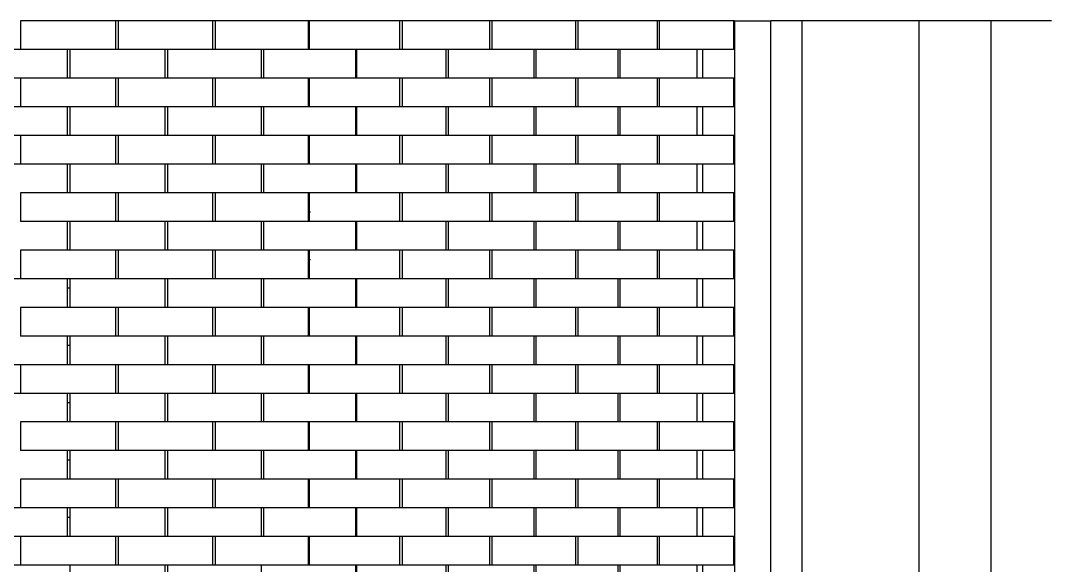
# Model space of a CAD drawing. Header units: millimetres. Extents: x 507.9 to 541, y 40.2 to 69.3.
# Drawn here: x 536.699 to 538.859, y 64.349 to 65.489 of the extents above; entities that cross this region are included whole.
import ezdxf

# ---------------------------------------------------------------- set-up
doc = ezdxf.new("R2010")
doc.units = ezdxf.units.MM
doc.layers.add('Make2D$Visible$Curves', color=7, linetype='Continuous', true_color=0x000000)

msp = doc.modelspace()

# ---------------------------------------------------------------- linework, layer by layer
at = {"layer": 'Make2D$Visible$Curves', "color": 18, "lineweight": -3, "true_color": 0x000000}
for points in [[(536.6988, 65.489), (536.6988, 65.459), (536.6988, 65.429)], [(536.89863, 65.489), (536.79871, 65.489), (536.6988, 65.489)], [(536.89863, 65.429), (536.89863, 65.459), (536.89863, 65.489)], [(536.90348, 65.489), (536.90348, 65.459), (536.90348, 65.429)], [(537.10178, 65.489), (537.00281, 65.489), (536.90383, 65.489)], [(537.10178, 65.429), (537.10178, 65.459), (537.10178, 65.489)], [(537.10651, 65.489), (537.10651, 65.459), (537.10651, 65.429)], [(537.30171, 65.489), (537.20411, 65.489), (537.10651, 65.489)], [(537.30171, 65.429), (537.30171, 65.459), (537.30171, 65.489)], [(537.30355, 65.489), (537.30355, 65.459), (537.30355, 65.429)], [(537.49371, 65.489), (537.39863, 65.489), (537.30355, 65.489)], [(537.49371, 65.429), (537.49371, 65.459), (537.49371, 65.489)], [(537.49805, 65.489), (537.49805, 65.459), (537.49805, 65.429)], [(537.68195, 65.489), (537.59, 65.489), (537.49805, 65.489)], [(537.68195, 65.429), (537.68195, 65.459), (537.68195, 65.489)], [(537.68604, 65.489), (537.68604, 65.459), (537.68604, 65.429)], [(537.86221, 65.489), (537.77412, 65.489), (537.68604, 65.489)], [(537.86221, 65.429), (537.86221, 65.459), (537.86221, 65.489)], [(537.86603, 65.489), (537.86603, 65.45906), (537.86603, 65.42912)], [(538.03307, 65.489), (537.94955, 65.489), (537.86603, 65.489)], [(538.03307, 65.429), (538.03307, 65.459), (538.03307, 65.489)], [(538.03659, 65.489), (538.03659, 65.459), (538.03659, 65.429)], [(538.19318, 65.489), (538.11488, 65.489), (538.03659, 65.489)], [(538.19475, 65.489), (538.19396, 65.489), (538.19318, 65.489)], [(538.19318, 65.429), (538.19318, 65.459), (538.19318, 65.489)], [(538.19517, 63.25526), (538.19517, 64.37213), (538.19517, 65.489)], [(538.19517, 65.489), (538.23292, 65.489), (538.27067, 65.489)], [(538.27067, 63.25526), (538.27067, 64.37213), (538.27067, 65.489)], [(538.33624, 63.25526), (538.33624, 64.37213), (538.33624, 65.489)], [(538.58163, 63.2556), (538.58163, 64.37242), (538.58163, 65.48923)], [(538.73163, 65.48898), (538.73163, 64.37212), (538.73163, 63.25526)], [(536.69909, 65.429), (536.64821, 65.429), (536.59733, 65.429)], [(536.89863, 65.429), (536.79886, 65.429), (536.69909, 65.429)], [(536.79733, 65.369), (536.79733, 65.399), (536.79733, 65.429)], [(536.80223, 65.429), (536.80223, 65.399), (536.80223, 65.369)], [(536.9036, 65.429), (536.90111, 65.429), (536.89863, 65.429)], [(537.10178, 65.429), (537.00263, 65.429), (536.90348, 65.429)], [(537.00152, 65.369), (537.00152, 65.399), (537.00152, 65.429)], [(537.00631, 65.429), (537.00631, 65.399), (537.00631, 65.369)], [(537.11497, 65.429), (537.10838, 65.429), (537.10178, 65.429)], [(537.30171, 65.429), (537.20834, 65.429), (537.11497, 65.429)], [(537.20329, 65.36934), (537.20329, 65.39917), (537.20329, 65.429)], [(537.20794, 65.429), (537.20794, 65.399), (537.20794, 65.369)], [(537.30337, 65.429), (537.30254, 65.429), (537.30171, 65.429)], [(537.32348, 65.429), (537.31343, 65.429), (537.30337, 65.429)], [(537.40324, 65.429), (537.35339, 65.429), (537.30355, 65.429)], [(537.40106, 65.369), (537.40106, 65.399), (537.40106, 65.429)], [(537.4029, 65.429), (537.4029, 65.399), (537.4029, 65.369)], [(537.49749, 65.429), (537.45037, 65.429), (537.40324, 65.429)], [(537.62563, 65.429), (537.56184, 65.429), (537.49805, 65.429)], [(537.59019, 65.369), (537.59019, 65.399), (537.59019, 65.429)], [(537.59441, 65.429), (537.59441, 65.399), (537.59441, 65.369)], [(537.68601, 65.429), (537.65582, 65.429), (537.62563, 65.429)], [(537.81799, 65.429), (537.75201, 65.429), (537.68604, 65.429)], [(537.7747, 65.369), (537.7747, 65.399), (537.7747, 65.429)], [(537.77867, 65.429), (537.77867, 65.399), (537.77867, 65.369)], [(537.86596, 65.429), (537.84198, 65.429), (537.81799, 65.429)], [(538.03307, 65.429), (537.94955, 65.429), (537.86603, 65.429)], [(537.95054, 65.369), (537.95054, 65.399), (537.95054, 65.429)], [(537.95421, 65.429), (537.95421, 65.399), (537.95421, 65.369)], [(538.03642, 65.429), (538.03475, 65.429), (538.03307, 65.429)], [(538.19318, 65.429), (538.11488, 65.429), (538.03659, 65.429)], [(538.1163, 65.369), (538.1163, 65.399), (538.1163, 65.429)], [(538.12742, 65.429), (538.12742, 65.399), (538.12742, 65.369)], [(538.19537, 65.429), (538.19428, 65.429), (538.19318, 65.429)], [(536.71313, 65.369), (536.65523, 65.369), (536.59733, 65.369)], [(536.6988, 65.369), (536.6988, 65.339), (536.6988, 65.309)], [(536.89863, 65.369), (536.80595, 65.369), (536.71327, 65.369)], [(536.89863, 65.309), (536.89863, 65.339), (536.89863, 65.369)], [(536.90379, 65.369), (536.90121, 65.369), (536.89863, 65.369)], [(536.90348, 65.369), (536.90348, 65.339), (536.90348, 65.309)], [(537.10178, 65.369), (537.00279, 65.369), (536.90379, 65.369)], [(537.107, 65.369), (537.10439, 65.369), (537.10178, 65.369)], [(537.10178, 65.309), (537.10178, 65.339), (537.10178, 65.369)], [(537.10651, 65.369), (537.10651, 65.339), (537.10651, 65.309)], [(537.30171, 65.369), (537.20436, 65.369), (537.107, 65.369)], [(537.30171, 65.309), (537.30171, 65.339), (537.30171, 65.369)], [(537.30304, 65.369), (537.30237, 65.369), (537.30171, 65.369)], [(537.40319, 65.369), (537.35337, 65.369), (537.30355, 65.369)], [(537.30355, 65.369), (537.30355, 65.339), (537.30355, 65.309)], [(537.49791, 65.369), (537.45055, 65.369), (537.40319, 65.369)], [(537.49371, 65.309), (537.49371, 65.339), (537.49371, 65.369)], [(537.49805, 65.369), (537.49805, 65.339), (537.49805, 65.309)], [(537.62528, 65.369), (537.56187, 65.369), (537.49847, 65.369)], [(537.68604, 65.369), (537.65566, 65.369), (537.62528, 65.369)], [(537.68195, 65.309), (537.68195, 65.339), (537.68195, 65.369)], [(537.86221, 65.369), (537.77412, 65.369), (537.68604, 65.369)], [(537.68604, 65.369), (537.68604, 65.339), (537.68604, 65.309)], [(537.86581, 65.369), (537.86401, 65.369), (537.86221, 65.369)], [(537.86221, 65.309), (537.86221, 65.339), (537.86221, 65.369)], [(538.03307, 65.369), (537.94955, 65.369), (537.86603, 65.369)], [(537.86603, 65.369), (537.86603, 65.339), (537.86603, 65.309)], [(538.03307, 65.309), (538.03307, 65.339), (538.03307, 65.369)], [(538.03651, 65.369), (538.03479, 65.369), (538.03307, 65.369)], [(538.03659, 65.369), (538.03659, 65.339), (538.03659, 65.309)], [(538.19318, 65.369), (538.11488, 65.369), (538.03659, 65.369)], [(538.19534, 65.369), (538.19426, 65.369), (538.19318, 65.369)], [(538.19318, 65.309), (538.19318, 65.339), (538.19318, 65.369)], [(536.7134, 65.309), (536.65537, 65.309), (536.59733, 65.309)], [(536.89863, 65.309), (536.80577, 65.309), (536.71291, 65.309)], [(536.79733, 65.249), (536.79733, 65.27882), (536.79733, 65.30864)], [(536.80223, 65.309), (536.80223, 65.279), (536.80223, 65.249)], [(536.90312, 65.309), (536.90087, 65.309), (536.89863, 65.309)], [(537.10178, 65.309), (537.00263, 65.309), (536.90348, 65.309)], [(537.00152, 65.249), (537.00152, 65.279), (537.00152, 65.309)], [(537.00631, 65.309), (537.00631, 65.279), (537.00631, 65.249)], [(537.10601, 65.309), (537.1039, 65.309), (537.10178, 65.309)], [(537.30171, 65.309), (537.20411, 65.309), (537.10651, 65.309)], [(537.20329, 65.249), (537.20329, 65.279), (537.20329, 65.309)], [(537.20794, 65.309), (537.20794, 65.279), (537.20794, 65.249)], [(537.30354, 65.309), (537.30263, 65.309), (537.30171, 65.309)], [(537.40324, 65.309), (537.35339, 65.309), (537.30355, 65.309)], [(537.40106, 65.249), (537.40106, 65.27889), (537.40106, 65.30877)], [(537.4029, 65.309), (537.4029, 65.279), (537.4029, 65.249)], [(537.49777, 65.309), (537.45051, 65.309), (537.40324, 65.309)], [(537.62557, 65.309), (537.56181, 65.309), (537.49805, 65.309)], [(537.59019, 65.249), (537.59019, 65.279), (537.59019, 65.309)], [(537.59441, 65.309), (537.59441, 65.279), (537.59441, 65.249)], [(537.6865, 65.309), (537.65604, 65.309), (537.62557, 65.309)], [(537.86221, 65.309), (537.77412, 65.309), (537.68604, 65.309)], [(537.7747, 65.249), (537.7747, 65.279), (537.7747, 65.309)], [(537.77867, 65.309), (537.77867, 65.279), (537.77867, 65.249)], [(537.86616, 65.309), (537.86418, 65.309), (537.86221, 65.309)], [(538.03307, 65.309), (537.94961, 65.309), (537.86616, 65.309)], [(537.95054, 65.249), (537.95054, 65.279), (537.95054, 65.309)], [(537.95421, 65.309), (537.95421, 65.279), (537.95421, 65.249)], [(538.03691, 65.309), (538.03499, 65.309), (538.03307, 65.309)], [(538.19318, 65.309), (538.11488, 65.309), (538.03659, 65.309)], [(538.1163, 65.249), (538.1163, 65.279), (538.1163, 65.309)], [(538.12742, 65.309), (538.12742, 65.279), (538.12742, 65.249)], [(538.19515, 65.309), (538.19416, 65.309), (538.19318, 65.309)], [(536.69907, 65.249), (536.6482, 65.249), (536.59733, 65.249)], [(536.89863, 65.249), (536.79871, 65.249), (536.6988, 65.249)], [(536.6988, 65.249), (536.6988, 65.219), (536.6988, 65.189)], [(536.89863, 65.189), (536.89863, 65.219), (536.89863, 65.249)], [(536.90344, 65.249), (536.90104, 65.249), (536.89863, 65.249)], [(536.90348, 65.249), (536.90348, 65.219), (536.90348, 65.189)], [(537.10178, 65.249), (537.00263, 65.249), (536.90348, 65.249)], [(537.10698, 65.249), (537.10438, 65.249), (537.10178, 65.249)], [(537.10178, 65.189), (537.10178, 65.219), (537.10178, 65.249)], [(537.10651, 65.249), (537.10651, 65.219), (537.10651, 65.189)], [(537.30171, 65.249), (537.20434, 65.249), (537.10698, 65.249)], [(537.30171, 65.189), (537.30171, 65.219), (537.30171, 65.249)], [(537.30357, 65.249), (537.30264, 65.249), (537.30171, 65.249)], [(537.40284, 65.249), (537.35319, 65.249), (537.30355, 65.249)], [(537.30355, 65.249), (537.30355, 65.219), (537.30355, 65.189)], [(537.49802, 65.249), (537.45046, 65.249), (537.4029, 65.249)], [(537.49371, 65.189), (537.49371, 65.219), (537.49371, 65.249)], [(537.49805, 65.249), (537.49805, 65.219), (537.49805, 65.189)], [(537.62528, 65.249), (537.56166, 65.249), (537.49805, 65.249)], [(537.68629, 65.249), (537.65578, 65.249), (537.62528, 65.249)], [(537.68195, 65.189), (537.68195, 65.219), (537.68195, 65.249)], [(537.68604, 65.249), (537.68604, 65.219), (537.68604, 65.189)], [(537.86221, 65.249), (537.77425, 65.249), (537.68629, 65.249)], [(537.86221, 65.189), (537.86221, 65.219), (537.86221, 65.249)], [(537.86569, 65.249), (537.86395, 65.249), (537.86221, 65.249)], [(537.86603, 65.249), (537.86603, 65.219), (537.86603, 65.189)], [(538.00195, 65.249), (537.9341, 65.249), (537.86625, 65.249)], [(538.03652, 65.249), (538.01923, 65.249), (538.00195, 65.249)], [(538.03307, 65.189), (538.03307, 65.219), (538.03307, 65.249)], [(538.03659, 65.249), (538.03659, 65.219), (538.03659, 65.189)], [(538.19318, 65.249), (538.11488, 65.249), (538.03659, 65.249)], [(538.19517, 65.249), (538.19417, 65.249), (538.19318, 65.249)], [(538.19318, 65.189), (538.19318, 65.219), (538.19318, 65.249)], [(536.69907, 65.189), (536.6482, 65.189), (536.59733, 65.189)], [(536.89863, 65.189), (536.79885, 65.189), (536.69907, 65.189)], [(536.79733, 65.129), (536.79733, 65.15871), (536.79733, 65.18842)], [(536.80223, 65.18885), (536.80223, 65.15892), (536.80223, 65.129)], [(536.90297, 65.189), (536.9008, 65.189), (536.89863, 65.189)], [(537.10178, 65.189), (537.00263, 65.189), (536.90348, 65.189)], [(537.00152, 65.129), (537.00152, 65.159), (537.00152, 65.189)], [(537.00631, 65.189), (537.00631, 65.159), (537.00631, 65.129)], [(537.10639, 65.189), (537.10409, 65.189), (537.10178, 65.189)], [(537.30171, 65.189), (537.20411, 65.189), (537.10651, 65.189)], [(537.20329, 65.129), (537.20329, 65.159), (537.20329, 65.189)], [(537.20794, 65.18872), (537.20794, 65.15886), (537.20794, 65.129)], [(537.30352, 65.189), (537.30262, 65.189), (537.30171, 65.189)], [(537.40284, 65.189), (537.35319, 65.189), (537.30355, 65.189)], [(537.40106, 65.129), (537.40106, 65.159), (537.40106, 65.189)], [(537.49823, 65.189), (537.45057, 65.189), (537.4029, 65.189)], [(537.4029, 65.189), (537.4029, 65.159), (537.4029, 65.129)], [(537.59478, 65.189), (537.54641, 65.189), (537.49805, 65.189)], [(537.59019, 65.129), (537.59019, 65.159), (537.59019, 65.189)], [(537.59441, 65.18871), (537.59441, 65.15903), (537.59441, 65.12935)], [(537.68615, 65.189), (537.64059, 65.189), (537.59503, 65.189)], [(537.86221, 65.189), (537.77412, 65.189), (537.68604, 65.189)], [(537.7747, 65.129), (537.7747, 65.159), (537.7747, 65.189)], [(537.77867, 65.189), (537.77867, 65.159), (537.77867, 65.129)], [(537.86605, 65.189), (537.86413, 65.189), (537.86221, 65.189)], [(538.03307, 65.189), (537.94955, 65.189), (537.86603, 65.189)], [(537.95054, 65.129), (537.95054, 65.15872), (537.95054, 65.18844)], [(537.95421, 65.189), (537.95421, 65.159), (537.95421, 65.129)], [(538.03652, 65.189), (538.0348, 65.189), (538.03307, 65.189)], [(538.19318, 65.189), (538.11488, 65.189), (538.03659, 65.189)], [(538.1163, 65.129), (538.1163, 65.159), (538.1163, 65.189)], [(538.12742, 65.189), (538.12742, 65.159), (538.12742, 65.129)], [(538.19518, 65.189), (538.19418, 65.189), (538.19318, 65.189)], [(536.89863, 65.129), (536.79871, 65.129), (536.6988, 65.129)], [(536.6988, 65.129), (536.6988, 65.099), (536.6988, 65.069)], [(536.90347, 65.129), (536.90105, 65.129), (536.89863, 65.129)], [(536.89863, 65.069), (536.89863, 65.099), (536.89863, 65.129)], [(536.90348, 65.129), (536.90348, 65.099), (536.90348, 65.069)], [(537.10178, 65.129), (537.00263, 65.129), (536.90348, 65.129)], [(537.10178, 65.069), (537.10178, 65.099), (537.10178, 65.129)], [(537.10638, 65.129), (537.10408, 65.129), (537.10178, 65.129)], [(537.10696, 65.129), (537.10667, 65.129), (537.10638, 65.129)], [(537.10651, 65.129), (537.10651, 65.099), (537.10651, 65.069)], [(537.30171, 65.129), (537.20411, 65.129), (537.10651, 65.129)], [(537.30171, 65.069), (537.30171, 65.099), (537.30171, 65.129)], [(537.30299, 65.129), (537.30235, 65.129), (537.30171, 65.129)], [(537.30355, 65.129), (537.30355, 65.099), (537.30355, 65.069)], [(537.40311, 65.129), (537.35333, 65.129), (537.30355, 65.129)], [(537.49776, 65.129), (537.45033, 65.129), (537.4029, 65.129)], [(537.49371, 65.069), (537.49371, 65.099), (537.49371, 65.129)], [(537.59448, 65.129), (537.54626, 65.129), (537.49805, 65.129)], [(537.49805, 65.129), (537.49805, 65.099), (537.49805, 65.069)], [(537.68639, 65.129), (537.6404, 65.129), (537.59441, 65.129)], [(537.68195, 65.069), (537.68195, 65.099), (537.68195, 65.129)], [(537.86221, 65.129), (537.77412, 65.129), (537.68604, 65.129)], [(537.68604, 65.129), (537.68604, 65.099), (537.68604, 65.069)], [(537.86605, 65.129), (537.86413, 65.129), (537.86221, 65.129)], [(537.86221, 65.069), (537.86221, 65.099), (537.86221, 65.129)], [(538.03307, 65.129), (537.94955, 65.129), (537.86603, 65.129)], [(537.86603, 65.129), (537.86603, 65.099), (537.86603, 65.069)], [(538.03699, 65.129), (538.03503, 65.129), (538.03307, 65.129)], [(538.03307, 65.069), (538.03307, 65.099), (538.03307, 65.129)], [(538.03659, 65.129), (538.03659, 65.099), (538.03659, 65.069)], [(538.19318, 65.129), (538.11509, 65.129), (538.03699, 65.129)], [(538.19532, 65.129), (538.19425, 65.129), (538.19318, 65.129)], [(538.19318, 65.069), (538.19318, 65.099), (538.19318, 65.129)], [(536.89863, 65.069), (536.79871, 65.069), (536.6988, 65.069)], [(536.79733, 65.009), (536.79733, 65.03877), (536.79733, 65.06853)], [(536.80223, 65.069), (536.80223, 65.039), (536.80223, 65.009)], [(536.90313, 65.069), (536.90088, 65.069), (536.89863, 65.069)], [(537.10178, 65.069), (537.00263, 65.069), (536.90348, 65.069)], [(537.00152, 65.009), (537.00152, 65.039), (537.00152, 65.069)], [(537.00631, 65.069), (537.00631, 65.039), (537.00631, 65.009)], [(537.11481, 65.069), (537.1083, 65.069), (537.10178, 65.069)], [(537.30171, 65.069), (537.20826, 65.069), (537.11481, 65.069)], [(537.20329, 65.009), (537.20329, 65.039), (537.20329, 65.069)], [(537.20794, 65.06836), (537.20794, 65.03868), (537.20794, 65.009)], [(537.30313, 65.069), (537.30242, 65.069), (537.30171, 65.069)], [(537.40319, 65.069), (537.35337, 65.069), (537.30355, 65.069)], [(537.40106, 65.009), (537.40106, 65.039), (537.40106, 65.069)], [(537.4029, 65.069), (537.4029, 65.039), (537.4029, 65.009)], [(537.4979, 65.069), (537.45055, 65.069), (537.40319, 65.069)], [(537.5947, 65.069), (537.54637, 65.069), (537.49805, 65.069)], [(537.59019, 65.009), (537.59019, 65.039), (537.59019, 65.069)], [(537.59441, 65.069), (537.59441, 65.039), (537.59441, 65.009)], [(537.68649, 65.069), (537.64045, 65.069), (537.59441, 65.069)], [(537.86221, 65.069), (537.77412, 65.069), (537.68604, 65.069)], [(537.7747, 65.009), (537.7747, 65.039), (537.7747, 65.069)], [(537.77867, 65.069), (537.77867, 65.039), (537.77867, 65.009)], [(537.86591, 65.069), (537.86406, 65.069), (537.86221, 65.069)], [(538.03307, 65.069), (537.94955, 65.069), (537.86603, 65.069)], [(537.95054, 65.009), (537.95054, 65.039), (537.95054, 65.069)], [(537.95421, 65.069), (537.95421, 65.039), (537.95421, 65.009)], [(538.03677, 65.069), (538.03492, 65.069), (538.03307, 65.069)], [(538.19318, 65.069), (538.11488, 65.069), (538.03659, 65.069)], [(538.1163, 65.009), (538.1163, 65.039), (538.1163, 65.069)], [(538.12742, 65.069), (538.12742, 65.039), (538.12742, 65.009)], [(538.19545, 65.069), (538.19432, 65.069), (538.19318, 65.069)], [(536.89863, 65.009), (536.79871, 65.009), (536.6988, 65.009)], [(536.6988, 65.009), (536.6988, 64.979), (536.6988, 64.949)], [(536.89863, 64.949), (536.89863, 64.979), (536.89863, 65.009)], [(536.90303, 65.009), (536.90083, 65.009), (536.89863, 65.009)], [(537.10178, 65.009), (537.00263, 65.009), (536.90348, 65.009)], [(536.90348, 65.009), (536.90348, 64.979), (536.90348, 64.949)], [(537.10616, 65.009), (537.10397, 65.009), (537.10178, 65.009)], [(537.10178, 64.949), (537.10178, 64.979), (537.10178, 65.009)], [(537.10651, 65.009), (537.10651, 64.979), (537.10651, 64.949)], [(537.30171, 65.009), (537.20421, 65.009), (537.10671, 65.009)], [(537.30171, 64.949), (537.30171, 64.979), (537.30171, 65.009)], [(537.30361, 65.009), (537.30266, 65.009), (537.30171, 65.009)], [(537.30355, 65.009), (537.30355, 64.979), (537.30355, 64.949)], [(537.40298, 65.009), (537.35326, 65.009), (537.30355, 65.009)], [(537.49851, 65.009), (537.45074, 65.009), (537.40298, 65.009)], [(537.49371, 64.949), (537.49371, 64.979), (537.49371, 65.009)], [(537.49805, 65.009), (537.49805, 64.979), (537.49805, 64.949)], [(537.59421, 65.009), (537.54636, 65.009), (537.49851, 65.009)], [(537.68642, 65.009), (537.64041, 65.009), (537.59441, 65.009)], [(537.68195, 64.949), (537.68195, 64.979), (537.68195, 65.009)], [(537.68604, 65.009), (537.68604, 64.979), (537.68604, 64.949)], [(537.81805, 65.009), (537.75223, 65.009), (537.68642, 65.009)], [(537.8663, 65.009), (537.84217, 65.009), (537.81805, 65.009)], [(537.86221, 64.949), (537.86221, 64.979), (537.86221, 65.009)], [(538.03307, 65.009), (537.94955, 65.009), (537.86603, 65.009)], [(537.86603, 65.009), (537.86603, 64.979), (537.86603, 64.949)], [(538.03307, 64.949), (538.03307, 64.979), (538.03307, 65.009)], [(538.03674, 65.009), (538.03491, 65.009), (538.03307, 65.009)], [(538.19318, 65.009), (538.11488, 65.009), (538.03659, 65.009)], [(538.03659, 65.009), (538.03659, 64.979), (538.03659, 64.949)], [(538.19559, 65.009), (538.19438, 65.009), (538.19318, 65.009)], [(538.19318, 64.949), (538.19318, 64.979), (538.19318, 65.009)], [(536.90274, 64.98916), (536.90274, 64.98907), (536.90274, 64.98897)], [(536.69924, 64.949), (536.64828, 64.949), (536.59733, 64.949)], [(536.89863, 64.949), (536.79907, 64.949), (536.6995, 64.949)], [(536.79733, 64.889), (536.79733, 64.919), (536.79733, 64.949)], [(536.80223, 64.949), (536.80223, 64.919), (536.80223, 64.889)], [(536.9032, 64.949), (536.90092, 64.949), (536.89863, 64.949)], [(537.10178, 64.949), (537.00263, 64.949), (536.90348, 64.949)], [(537.00152, 64.889), (537.00152, 64.919), (537.00152, 64.949)], [(537.00631, 64.94882), (537.00631, 64.91891), (537.00631, 64.889)], [(537.10671, 64.949), (537.10425, 64.949), (537.10178, 64.949)], [(537.30171, 64.949), (537.20433, 64.949), (537.10696, 64.949)], [(537.20329, 64.889), (537.20329, 64.919), (537.20329, 64.949)], [(537.20794, 64.949), (537.20794, 64.919), (537.20794, 64.889)], [(537.30305, 64.949), (537.30238, 64.949), (537.30171, 64.949)], [(537.40324, 64.949), (537.35339, 64.949), (537.30355, 64.949)], [(537.40106, 64.889), (537.40106, 64.919), (537.40106, 64.949)], [(537.4029, 64.949), (537.4029, 64.919), (537.4029, 64.889)], [(537.49763, 64.949), (537.45044, 64.949), (537.40324, 64.949)], [(537.59429, 64.949), (537.54617, 64.949), (537.49805, 64.949)], [(537.59019, 64.889), (537.59019, 64.919), (537.59019, 64.949)], [(537.68612, 64.949), (537.64026, 64.949), (537.59441, 64.949)], [(537.59441, 64.949), (537.59441, 64.919), (537.59441, 64.889)], [(537.86221, 64.949), (537.77412, 64.949), (537.68604, 64.949)], [(537.7747, 64.889), (537.7747, 64.919), (537.7747, 64.949)], [(537.77867, 64.949), (537.77867, 64.919), (537.77867, 64.889)], [(537.86604, 64.949), (537.86412, 64.949), (537.86221, 64.949)], [(538.03307, 64.949), (537.94955, 64.949), (537.86603, 64.949)], [(537.95054, 64.889), (537.95054, 64.919), (537.95054, 64.949)], [(537.95421, 64.94882), (537.95421, 64.91891), (537.95421, 64.889)], [(538.03667, 64.949), (538.03487, 64.949), (538.03307, 64.949)], [(538.19318, 64.949), (538.11497, 64.949), (538.03676, 64.949)], [(538.1163, 64.889), (538.1163, 64.919), (538.1163, 64.949)], [(538.12742, 64.949), (538.12742, 64.919), (538.12742, 64.889)], [(538.19517, 64.949), (538.19417, 64.949), (538.19318, 64.949)], [(536.80223, 64.929), (536.79983, 64.929), (536.79743, 64.929)], [(536.6988, 64.889), (536.6988, 64.859), (536.6988, 64.829)], [(536.89863, 64.889), (536.79871, 64.889), (536.6988, 64.889)], [(536.90362, 64.889), (536.90112, 64.889), (536.89863, 64.889)], [(536.89863, 64.829), (536.89863, 64.859), (536.89863, 64.889)], [(536.90348, 64.889), (536.90348, 64.859), (536.90348, 64.829)], [(537.10178, 64.889), (537.00263, 64.889), (536.90348, 64.889)], [(537.10647, 64.889), (537.10413, 64.889), (537.10178, 64.889)], [(537.10178, 64.829), (537.10178, 64.859), (537.10178, 64.889)], [(537.10651, 64.889), (537.10651, 64.859), (537.10651, 64.829)], [(537.30171, 64.889), (537.20411, 64.889), (537.10651, 64.889)], [(537.30332, 64.889), (537.30251, 64.889), (537.30171, 64.889)], [(537.30171, 64.829), (537.30171, 64.859), (537.30171, 64.889)], [(537.40283, 64.889), (537.35319, 64.889), (537.30355, 64.889)], [(537.30355, 64.889), (537.30355, 64.859), (537.30355, 64.829)], [(537.49774, 64.889), (537.45032, 64.889), (537.4029, 64.889)], [(537.49371, 64.829), (537.49371, 64.859), (537.49371, 64.889)], [(537.59442, 64.889), (537.54623, 64.889), (537.49805, 64.889)], [(537.49805, 64.889), (537.49805, 64.859), (537.49805, 64.829)], [(537.68645, 64.889), (537.64043, 64.889), (537.59441, 64.889)], [(537.68195, 64.829), (537.68195, 64.859), (537.68195, 64.889)], [(537.68604, 64.889), (537.68604, 64.859), (537.68604, 64.829)], [(537.86221, 64.889), (537.77433, 64.889), (537.68645, 64.889)], [(537.86629, 64.889), (537.86425, 64.889), (537.86221, 64.889)], [(537.86221, 64.829), (537.86221, 64.859), (537.86221, 64.889)], [(537.86603, 64.889), (537.86603, 64.859), (537.86603, 64.829)], [(538.03307, 64.889), (537.94968, 64.889), (537.86629, 64.889)], [(538.03689, 64.889), (538.03498, 64.889), (538.03307, 64.889)], [(538.03307, 64.829), (538.03307, 64.859), (538.03307, 64.889)], [(538.03659, 64.889), (538.03659, 64.859), (538.03659, 64.829)], [(538.19318, 64.889), (538.11504, 64.889), (538.03689, 64.889)], [(538.19529, 64.889), (538.19424, 64.889), (538.19318, 64.889)], [(538.19318, 64.829), (538.19318, 64.859), (538.19318, 64.889)], [(536.89863, 64.829), (536.79871, 64.829), (536.6988, 64.829)], [(536.79733, 64.769), (536.79733, 64.799), (536.79733, 64.829)], [(536.80223, 64.829), (536.80223, 64.799), (536.80223, 64.769)], [(536.90404, 64.829), (536.90133, 64.829), (536.89863, 64.829)], [(537.10178, 64.829), (537.00291, 64.829), (536.90404, 64.829)], [(537.00152, 64.769), (537.00152, 64.799), (537.00152, 64.829)], [(537.00631, 64.829), (537.00631, 64.799), (537.00631, 64.769)], [(537.1063, 64.829), (537.10404, 64.829), (537.10178, 64.829)], [(537.30171, 64.829), (537.20411, 64.829), (537.10651, 64.829)], [(537.20329, 64.769), (537.20329, 64.799), (537.20329, 64.829)], [(537.20794, 64.82876), (537.20794, 64.79888), (537.20794, 64.769)], [(537.30338, 64.829), (537.30254, 64.829), (537.30171, 64.829)], [(537.40278, 64.829), (537.35317, 64.829), (537.30355, 64.829)], [(537.40106, 64.769), (537.40106, 64.799), (537.40106, 64.829)], [(537.49816, 64.829), (537.45053, 64.829), (537.4029, 64.829)], [(537.4029, 64.829), (537.4029, 64.799), (537.4029, 64.769)], [(537.59496, 64.829), (537.54651, 64.829), (537.49805, 64.829)], [(537.59019, 64.769), (537.59019, 64.79888), (537.59019, 64.82877)], [(537.59441, 64.829), (537.59441, 64.799), (537.59441, 64.769)], [(537.68625, 64.829), (537.64061, 64.829), (537.59496, 64.829)], [(537.86221, 64.829), (537.77423, 64.829), (537.68625, 64.829)], [(537.7747, 64.76947), (537.7747, 64.79924), (537.7747, 64.829)], [(537.77867, 64.829), (537.77867, 64.799), (537.77867, 64.769)], [(537.86627, 64.829), (537.86424, 64.829), (537.86221, 64.829)], [(538.03307, 64.829), (537.94967, 64.829), (537.86627, 64.829)], [(537.95054, 64.769), (537.95054, 64.799), (537.95054, 64.829)], [(537.95421, 64.829), (537.95421, 64.799), (537.95421, 64.769)], [(538.03604, 64.829), (538.03456, 64.829), (538.03307, 64.829)], [(538.19318, 64.829), (538.11488, 64.829), (538.03659, 64.829)], [(538.1163, 64.769), (538.1163, 64.799), (538.1163, 64.829)], [(538.12742, 64.829), (538.12742, 64.799), (538.12742, 64.769)], [(538.19517, 64.829), (538.19417, 64.829), (538.19318, 64.829)], [(536.80245, 64.809), (536.8001, 64.809), (536.79775, 64.809)], [(536.69881, 64.769), (536.64807, 64.769), (536.59733, 64.769)], [(536.6988, 64.769), (536.6988, 64.739), (536.6988, 64.709)], [(536.89863, 64.769), (536.79871, 64.769), (536.6988, 64.769)], [(536.89863, 64.709), (536.89863, 64.739), (536.89863, 64.769)], [(536.90357, 64.769), (536.9011, 64.769), (536.89863, 64.769)], [(536.90348, 64.769), (536.90348, 64.739), (536.90348, 64.709)], [(537.10178, 64.769), (537.00263, 64.769), (536.90348, 64.769)], [(537.10653, 64.769), (537.10416, 64.769), (537.10178, 64.769)], [(537.10178, 64.709), (537.10178, 64.739), (537.10178, 64.769)], [(537.30171, 64.769), (537.20411, 64.769), (537.10651, 64.769)], [(537.10651, 64.769), (537.10651, 64.739), (537.10651, 64.709)], [(537.30386, 64.769), (537.30278, 64.769), (537.30171, 64.769)], [(537.30171, 64.709), (537.30171, 64.739), (537.30171, 64.769)], [(537.40337, 64.769), (537.35346, 64.769), (537.30355, 64.769)], [(537.30355, 64.769), (537.30355, 64.739), (537.30355, 64.709)], [(537.4981, 64.769), (537.45073, 64.769), (537.40337, 64.769)], [(537.49371, 64.709), (537.49371, 64.739), (537.49371, 64.769)], [(537.49805, 64.769), (537.49805, 64.739), (537.49805, 64.709)], [(537.59411, 64.769), (537.54608, 64.769), (537.49805, 64.769)], [(537.6859, 64.769), (537.64015, 64.769), (537.59441, 64.769)], [(537.68195, 64.709), (537.68195, 64.739), (537.68195, 64.769)], [(537.68604, 64.769), (537.68604, 64.739), (537.68604, 64.709)], [(537.86221, 64.769), (537.77433, 64.769), (537.68646, 64.769)], [(537.86571, 64.769), (537.86396, 64.769), (537.86221, 64.769)], [(537.86221, 64.709), (537.86221, 64.739), (537.86221, 64.769)], [(537.86603, 64.769), (537.86603, 64.739), (537.86603, 64.709)], [(538.00188, 64.769), (537.93395, 64.769), (537.86603, 64.769)], [(538.03715, 64.769), (538.01951, 64.769), (538.00188, 64.769)], [(538.03307, 64.709), (538.03307, 64.739), (538.03307, 64.769)], [(538.03659, 64.769), (538.03659, 64.739), (538.03659, 64.709)], [(538.19318, 64.769), (538.11516, 64.769), (538.03715, 64.769)], [(538.19556, 64.769), (538.19437, 64.769), (538.19318, 64.769)], [(538.19318, 64.709), (538.19318, 64.739), (538.19318, 64.769)], [(536.69926, 64.709), (536.6483, 64.709), (536.59733, 64.709)], [(536.89863, 64.709), (536.79899, 64.709), (536.69935, 64.709)], [(536.79733, 64.649), (536.79733, 64.679), (536.79733, 64.709)], [(536.80223, 64.709), (536.80223, 64.679), (536.80223, 64.649)], [(536.90323, 64.709), (536.90093, 64.709), (536.89863, 64.709)], [(537.10178, 64.709), (537.00263, 64.709), (536.90348, 64.709)], [(537.00152, 64.649), (537.00152, 64.679), (537.00152, 64.709)], [(537.00631, 64.709), (537.00631, 64.679), (537.00631, 64.649)], [(537.10658, 64.709), (537.10418, 64.709), (537.10178, 64.709)], [(537.30171, 64.709), (537.20411, 64.709), (537.10651, 64.709)], [(537.20329, 64.649), (537.20329, 64.679), (537.20329, 64.709)], [(537.20794, 64.709), (537.20794, 64.679), (537.20794, 64.649)], [(537.303, 64.709), (537.30236, 64.709), (537.30171, 64.709)], [(537.40251, 64.709), (537.35303, 64.709), (537.30355, 64.709)], [(537.40106, 64.649), (537.40106, 64.679), (537.40106, 64.709)], [(537.4029, 64.709), (537.4029, 64.679), (537.4029, 64.649)], [(537.49773, 64.709), (537.45031, 64.709), (537.4029, 64.709)], [(537.62568, 64.709), (537.56186, 64.709), (537.49805, 64.709)], [(537.59019, 64.649), (537.59019, 64.679), (537.59019, 64.709)], [(537.59441, 64.709), (537.59441, 64.679), (537.59441, 64.649)], [(537.6865, 64.709), (537.65609, 64.709), (537.62568, 64.709)], [(537.86221, 64.709), (537.77435, 64.709), (537.6865, 64.709)], [(537.7747, 64.649), (537.7747, 64.679), (537.7747, 64.709)], [(537.77867, 64.709), (537.77867, 64.679), (537.77867, 64.649)], [(537.86629, 64.709), (537.86425, 64.709), (537.86221, 64.709)], [(538.03307, 64.709), (537.94955, 64.709), (537.86603, 64.709)], [(537.95054, 64.649), (537.95054, 64.6788), (537.95054, 64.70859)], [(537.95421, 64.709), (537.95421, 64.679), (537.95421, 64.649)], [(538.0363, 64.709), (538.03468, 64.709), (538.03307, 64.709)], [(538.19318, 64.709), (538.11488, 64.709), (538.03659, 64.709)], [(538.1163, 64.649), (538.1163, 64.679), (538.1163, 64.709)], [(538.12742, 64.709), (538.12742, 64.679), (538.12742, 64.649)], [(538.19517, 64.709), (538.19417, 64.709), (538.19318, 64.709)], [(536.80272, 64.689), (536.80009, 64.689), (536.79746, 64.689)], [(536.89863, 64.649), (536.79871, 64.649), (536.6988, 64.649)], [(536.6988, 64.649), (536.6988, 64.619), (536.6988, 64.589)], [(536.90337, 64.649), (536.901, 64.649), (536.89863, 64.649)], [(536.89863, 64.589), (536.89863, 64.619), (536.89863, 64.649)], [(536.90348, 64.649), (536.90348, 64.619), (536.90348, 64.589)], [(537.10178, 64.649), (537.00263, 64.649), (536.90348, 64.649)], [(537.10647, 64.649), (537.10413, 64.649), (537.10178, 64.649)], [(537.10178, 64.589), (537.10178, 64.619), (537.10178, 64.649)], [(537.10651, 64.649), (537.10651, 64.619), (537.10651, 64.589)], [(537.30171, 64.649), (537.20411, 64.649), (537.10651, 64.649)], [(537.30171, 64.589), (537.30171, 64.619), (537.30171, 64.649)], [(537.30322, 64.649), (537.30247, 64.649), (537.30171, 64.649)], [(537.40267, 64.649), (537.35311, 64.649), (537.30355, 64.649)], [(537.30355, 64.649), (537.30355, 64.619), (537.30355, 64.589)], [(537.49818, 64.649), (537.45054, 64.649), (537.4029, 64.649)], [(537.49371, 64.589), (537.49371, 64.619), (537.49371, 64.649)], [(537.49805, 64.649), (537.49805, 64.619), (537.49805, 64.589)], [(537.59445, 64.649), (537.54632, 64.649), (537.49818, 64.649)], [(537.68561, 64.649), (537.64028, 64.649), (537.59496, 64.649)], [(537.68195, 64.589), (537.68195, 64.619), (537.68195, 64.649)], [(537.86221, 64.649), (537.77412, 64.649), (537.68604, 64.649)], [(537.68604, 64.649), (537.68604, 64.619), (537.68604, 64.589)], [(537.86643, 64.649), (537.86432, 64.649), (537.86221, 64.649)], [(537.86221, 64.589), (537.86221, 64.619), (537.86221, 64.649)], [(537.86603, 64.649), (537.86603, 64.619), (537.86603, 64.589)], [(538.03307, 64.649), (537.94982, 64.649), (537.86656, 64.649)], [(538.03307, 64.589), (538.03307, 64.619), (538.03307, 64.649)], [(538.03685, 64.649), (538.03496, 64.649), (538.03307, 64.649)], [(538.03659, 64.649), (538.03659, 64.619), (538.03659, 64.589)], [(538.19318, 64.649), (538.11501, 64.649), (538.03685, 64.649)], [(538.19531, 64.649), (538.19425, 64.649), (538.19318, 64.649)], [(538.19318, 64.589), (538.19318, 64.619), (538.19318, 64.649)], [(536.8993, 64.629), (536.89902, 64.629), (536.89875, 64.629)], [(536.89863, 64.589), (536.79871, 64.589), (536.6988, 64.589)], [(536.79733, 64.529), (536.79733, 64.55868), (536.79733, 64.58836)], [(536.80223, 64.589), (536.80223, 64.559), (536.80223, 64.529)], [(536.90369, 64.589), (536.90116, 64.589), (536.89863, 64.589)], [(537.10178, 64.589), (537.00274, 64.589), (536.90369, 64.589)], [(537.00152, 64.529), (537.00152, 64.559), (537.00152, 64.589)], [(537.00631, 64.589), (537.00631, 64.559), (537.00631, 64.529)], [(537.10613, 64.589), (537.10396, 64.589), (537.10178, 64.589)], [(537.30171, 64.589), (537.20411, 64.589), (537.10651, 64.589)], [(537.20329, 64.529), (537.20329, 64.55887), (537.20329, 64.58874)], [(537.20794, 64.58865), (537.20794, 64.55883), (537.20794, 64.529)], [(537.30354, 64.589), (537.30263, 64.589), (537.30171, 64.589)], [(537.40324, 64.589), (537.35339, 64.589), (537.30355, 64.589)], [(537.40106, 64.529), (537.40106, 64.559), (537.40106, 64.589)], [(537.4029, 64.58888), (537.4029, 64.55894), (537.4029, 64.529)], [(537.49799, 64.589), (537.45072, 64.589), (537.40345, 64.589)], [(537.5946, 64.589), (537.54633, 64.589), (537.49805, 64.589)], [(537.59019, 64.529), (537.59019, 64.559), (537.59019, 64.589)], [(537.68595, 64.589), (537.64018, 64.589), (537.59441, 64.589)], [(537.59441, 64.589), (537.59441, 64.559), (537.59441, 64.529)], [(537.86221, 64.589), (537.77412, 64.589), (537.68604, 64.589)], [(537.7747, 64.52933), (537.7747, 64.55917), (537.7747, 64.589)], [(537.77867, 64.589), (537.77867, 64.559), (537.77867, 64.529)], [(537.86589, 64.589), (537.86405, 64.589), (537.86221, 64.589)], [(538.03307, 64.589), (537.94955, 64.589), (537.86603, 64.589)], [(537.95054, 64.529), (537.95054, 64.559), (537.95054, 64.589)], [(537.95421, 64.589), (537.95421, 64.559), (537.95421, 64.529)], [(538.03671, 64.589), (538.03489, 64.589), (538.03307, 64.589)], [(538.19318, 64.589), (538.11494, 64.589), (538.03671, 64.589)], [(538.1163, 64.529), (538.1163, 64.559), (538.1163, 64.589)], [(538.12742, 64.589), (538.12742, 64.559), (538.12742, 64.529)], [(538.19517, 64.589), (538.19417, 64.589), (538.19318, 64.589)], [(536.80237, 64.569), (536.80002, 64.569), (536.79768, 64.569)], [(536.6988, 64.529), (536.6988, 64.499), (536.6988, 64.469)], [(536.89863, 64.529), (536.79871, 64.529), (536.6988, 64.529)], [(536.89863, 64.469), (536.89863, 64.499), (536.89863, 64.529)], [(536.90372, 64.529), (536.90118, 64.529), (536.89863, 64.529)], [(536.8993, 64.529), (536.8993, 64.52885), (536.8993, 64.5287)], [(536.90348, 64.529), (536.90348, 64.4991), (536.90348, 64.46919)], [(537.10178, 64.529), (537.00275, 64.529), (536.90372, 64.529)], [(537.10178, 64.469), (537.10178, 64.499), (537.10178, 64.529)], [(537.1148, 64.529), (537.10829, 64.529), (537.10178, 64.529)], [(537.10651, 64.529), (537.10651, 64.499), (537.10651, 64.469)], [(537.30171, 64.529), (537.20825, 64.529), (537.1148, 64.529)], [(537.30381, 64.529), (537.30276, 64.529), (537.30171, 64.529)], [(537.30171, 64.469), (537.30171, 64.499), (537.30171, 64.529)], [(537.40321, 64.529), (537.35338, 64.529), (537.30355, 64.529)], [(537.30355, 64.529), (537.30355, 64.499), (537.30355, 64.469)], [(537.49762, 64.529), (537.45042, 64.529), (537.40321, 64.529)], [(537.49371, 64.469), (537.49371, 64.499), (537.49371, 64.529)], [(537.49805, 64.529), (537.49805, 64.499), (537.49805, 64.469)], [(537.59434, 64.529), (537.54619, 64.529), (537.49805, 64.529)], [(537.686, 64.529), (537.64021, 64.529), (537.59441, 64.529)], [(537.68195, 64.469), (537.68195, 64.499), (537.68195, 64.529)], [(537.86221, 64.529), (537.77412, 64.529), (537.68604, 64.529)], [(537.68604, 64.529), (537.68604, 64.499), (537.68604, 64.469)], [(537.86221, 64.469), (537.86221, 64.499), (537.86221, 64.529)], [(537.86584, 64.529), (537.86402, 64.529), (537.86221, 64.529)], [(537.86603, 64.529), (537.86603, 64.499), (537.86603, 64.469)], [(538.03307, 64.529), (537.94974, 64.529), (537.8664, 64.529)], [(538.03307, 64.469), (538.03307, 64.499), (538.03307, 64.529)], [(538.03651, 64.529), (538.03479, 64.529), (538.03307, 64.529)], [(538.03659, 64.529), (538.03659, 64.499), (538.03659, 64.469)], [(538.19318, 64.529), (538.11488, 64.529), (538.03659, 64.529)], [(538.19517, 64.529), (538.19417, 64.529), (538.19318, 64.529)], [(538.19318, 64.469), (538.19318, 64.499), (538.19318, 64.529)], [(536.69921, 64.469), (536.64827, 64.469), (536.59733, 64.469)], [(536.89863, 64.469), (536.79871, 64.469), (536.6988, 64.469)], [(536.79733, 64.409), (536.79733, 64.439), (536.79733, 64.469)], [(536.80223, 64.469), (536.80223, 64.439), (536.80223, 64.409)], [(536.90335, 64.469), (536.90099, 64.469), (536.89863, 64.469)], [(537.10178, 64.469), (537.00263, 64.469), (536.90348, 64.469)], [(537.00152, 64.409), (537.00152, 64.439), (537.00152, 64.469)], [(537.11528, 64.469), (537.10853, 64.469), (537.10178, 64.469)], [(537.30171, 64.469), (537.2085, 64.469), (537.11528, 64.469)], [(537.20329, 64.409), (537.20329, 64.439), (537.20329, 64.469)], [(537.20794, 64.469), (537.20794, 64.439), (537.20794, 64.409)], [(537.30348, 64.469), (537.3026, 64.469), (537.30171, 64.469)], [(537.40236, 64.469), (537.35295, 64.469), (537.30355, 64.469)], [(537.40106, 64.409), (537.40106, 64.439), (537.40106, 64.469)], [(537.4029, 64.469), (537.4029, 64.439), (537.4029, 64.409)], [(537.49779, 64.469), (537.45034, 64.469), (537.4029, 64.469)], [(537.59443, 64.469), (537.54624, 64.469), (537.49805, 64.469)], [(537.59019, 64.409), (537.59019, 64.439), (537.59019, 64.469)], [(537.59441, 64.469), (537.59441, 64.439), (537.59441, 64.409)], [(537.68552, 64.469), (537.63997, 64.469), (537.59441, 64.469)], [(537.86221, 64.469), (537.77412, 64.469), (537.68604, 64.469)], [(537.77867, 64.469), (537.77867, 64.439), (537.77867, 64.409)], [(537.86577, 64.469), (537.86399, 64.469), (537.86221, 64.469)], [(538.03307, 64.469), (537.94955, 64.469), (537.86603, 64.469)], [(537.95054, 64.409), (537.95054, 64.439), (537.95054, 64.469)], [(537.95421, 64.46888), (537.95421, 64.43894), (537.95421, 64.409)], [(538.03667, 64.469), (538.03487, 64.469), (538.03307, 64.469)], [(538.19318, 64.469), (538.11488, 64.469), (538.03659, 64.469)], [(538.1163, 64.409), (538.1163, 64.439), (538.1163, 64.469)], [(538.12742, 64.469), (538.12742, 64.439), (538.12742, 64.409)], [(538.19528, 64.469), (538.19423, 64.469), (538.19318, 64.469)], [(536.80223, 64.449), (536.79981, 64.449), (536.79738, 64.449)], [(537.00631, 64.46844), (537.00631, 64.43872), (537.00631, 64.409)], [(537.7747, 64.409), (537.7747, 64.43872), (537.7747, 64.46844)], [(536.699, 64.409), (536.64816, 64.409), (536.59733, 64.409)], [(536.6988, 64.409), (536.6988, 64.379), (536.6988, 64.349)], [(536.89863, 64.409), (536.79881, 64.409), (536.699, 64.409)], [(536.89863, 64.349), (536.89863, 64.379), (536.89863, 64.409)], [(536.90361, 64.409), (536.90112, 64.409), (536.89863, 64.409)], [(537.10178, 64.409), (537.00263, 64.409), (536.90348, 64.409)], [(536.90348, 64.409), (536.90348, 64.379), (536.90348, 64.349)], [(537.11497, 64.409), (537.10838, 64.409), (537.10178, 64.409)], [(537.10178, 64.349), (537.10178, 64.379), (537.10178, 64.409)], [(537.10651, 64.409), (537.10651, 64.379), (537.10651, 64.349)], [(537.30171, 64.409), (537.20834, 64.409), (537.11497, 64.409)], [(537.3036, 64.409), (537.30266, 64.409), (537.30171, 64.409)], [(537.30171, 64.349), (537.30171, 64.379), (537.30171, 64.409)], [(537.40263, 64.409), (537.35309, 64.409), (537.30355, 64.409)], [(537.30355, 64.409), (537.30355, 64.379), (537.30355, 64.349)], [(537.49844, 64.409), (537.45067, 64.409), (537.4029, 64.409)], [(537.49371, 64.349), (537.49371, 64.379), (537.49371, 64.409)], [(537.49805, 64.409), (537.49805, 64.379), (537.49805, 64.349)], [(537.62555, 64.409), (537.56199, 64.409), (537.49844, 64.409)], [(537.68615, 64.409), (537.65585, 64.409), (537.62555, 64.409)], [(537.68195, 64.349), (537.68195, 64.379), (537.68195, 64.409)], [(537.68604, 64.409), (537.68604, 64.379), (537.68604, 64.349)], [(537.86221, 64.409), (537.77418, 64.409), (537.68615, 64.409)], [(537.86624, 64.409), (537.86423, 64.409), (537.86221, 64.409)], [(537.86221, 64.349), (537.86221, 64.379), (537.86221, 64.409)], [(537.86603, 64.409), (537.86603, 64.379), (537.86603, 64.349)], [(538.03307, 64.409), (537.94966, 64.409), (537.86624, 64.409)], [(538.0366, 64.409), (538.03484, 64.409), (538.03307, 64.409)], [(538.03307, 64.349), (538.03307, 64.379), (538.03307, 64.409)], [(538.03659, 64.409), (538.03659, 64.379), (538.03659, 64.349)], [(538.19318, 64.409), (538.11488, 64.409), (538.03659, 64.409)], [(538.19529, 64.409), (538.19423, 64.409), (538.19318, 64.409)], [(538.19318, 64.349), (538.19318, 64.379), (538.19318, 64.409)], [(536.8993, 64.389), (536.89899, 64.389), (536.89867, 64.389)], [(536.69907, 64.349), (536.6482, 64.349), (536.59733, 64.349)], [(536.89863, 64.349), (536.79885, 64.349), (536.69907, 64.349)], [(536.80223, 64.349), (536.80223, 64.319), (536.80223, 64.289)], [(536.9035, 64.349), (536.90107, 64.349), (536.89863, 64.349)], [(537.10178, 64.349), (537.00264, 64.349), (536.9035, 64.349)], [(537.00152, 64.289), (537.00152, 64.319), (537.00152, 64.349)], [(537.00631, 64.349), (537.00631, 64.319), (537.00631, 64.289)], [(537.11478, 64.349), (537.10828, 64.349), (537.10178, 64.349)], [(537.30171, 64.349), (537.20825, 64.349), (537.11478, 64.349)], [(537.20329, 64.289), (537.20329, 64.319), (537.20329, 64.349)], [(537.30384, 64.349), (537.30277, 64.349), (537.30171, 64.349)], [(537.40276, 64.349), (537.35315, 64.349), (537.30355, 64.349)], [(537.40106, 64.289), (537.40106, 64.319), (537.40106, 64.349)], [(537.4029, 64.349), (537.4029, 64.319), (537.4029, 64.289)], [(537.49754, 64.349), (537.45022, 64.349), (537.4029, 64.349)], [(537.62528, 64.349), (537.56166, 64.349), (537.49805, 64.349)], [(537.59019, 64.289), (537.59019, 64.319), (537.59019, 64.349)], [(537.59441, 64.349), (537.59441, 64.319), (537.59441, 64.289)], [(537.68578, 64.349), (537.65553, 64.349), (537.62528, 64.349)], [(537.86221, 64.349), (537.77412, 64.349), (537.68604, 64.349)], [(537.7747, 64.289), (537.7747, 64.319), (537.7747, 64.349)], [(537.77867, 64.349), (537.77867, 64.319), (537.77867, 64.289)], [(537.86613, 64.349), (537.86417, 64.349), (537.86221, 64.349)], [(538.03307, 64.349), (537.94955, 64.349), (537.86603, 64.349)], [(537.95054, 64.289), (537.95054, 64.319), (537.95054, 64.349)], [(537.95421, 64.349), (537.95421, 64.319), (537.95421, 64.289)], [(538.03679, 64.349), (538.03493, 64.349), (538.03307, 64.349)], [(538.19318, 64.349), (538.11488, 64.349), (538.03659, 64.349)], [(538.1163, 64.289), (538.1163, 64.319), (538.1163, 64.349)], [(538.12742, 64.349), (538.12742, 64.319), (538.12742, 64.289)], [(538.19517, 64.349), (538.19417, 64.349), (538.19318, 64.349)]]:
    msp.add_open_spline(points, degree=2, dxfattribs=at)
for points, weights in [([(536.9036, 65.48898), (536.90111, 65.48898), (536.89863, 65.48898)], [0.854390033999, 0.854360973378, 0.854332922171]), ([(537.10644, 65.48898), (537.10412, 65.48898), (537.10178, 65.48898)], [0.85848800212, 0.858420667837, 0.85835425235]), ([(537.30372, 65.48898), (537.30272, 65.48898), (537.30171, 65.48898)], [0.865963900613, 0.865916384982, 0.865869051271]), ([(537.49828, 65.48898), (537.496, 65.48898), (537.49371, 65.48898)], [0.877110875512, 0.8769557172, 0.876801580818]), ([(537.68587, 65.48898), (537.68391, 65.48898), (537.68195, 65.48898)], [0.892009863706, 0.891829879202, 0.891650737064]), ([(537.8663, 65.48898), (537.86425, 65.48898), (537.86221, 65.48898)], [0.911036163447, 0.910790462275, 0.910545811314]), ([(538.03694, 65.48898), (538.03501, 65.48898), (538.03307, 65.48898)], [0.934422830267, 0.9341223664, 0.933823018883]), ([(537.30176, 65.08898), (537.30399, 65.08898), (537.3062, 65.08898)], [0.854800374359, 0.854706522205, 0.854619733676]), ([(536.90274, 64.98897), (536.90322, 64.98897), (536.90369, 64.98897)], [0.914392218733, 0.914275209163, 0.914158424634]), ([(537.30202, 64.98897), (537.30416, 64.98897), (537.30628, 64.98897)], [0.854789452956, 0.854699799867, 0.854616649425])]:
    msp.add_rational_spline(points, weights, degree=2, dxfattribs=at)
msp.add_rational_spline([(538.85855, 65.48898), (538.70226, 65.48898), (538.35905, 65.48898), (538.3161, 65.48898), (538.27067, 65.48898)], [0.880696439449, 0.91660105093, 1, 0.988743057817, 0.978351405366], degree=2, knots=[10.2345656, 10.2345656, 10.2345656, 11.307837, 11.307837, 11.452704, 11.452704, 11.452704], dxfattribs=at)

doc.saveas('drawing.dxf')
